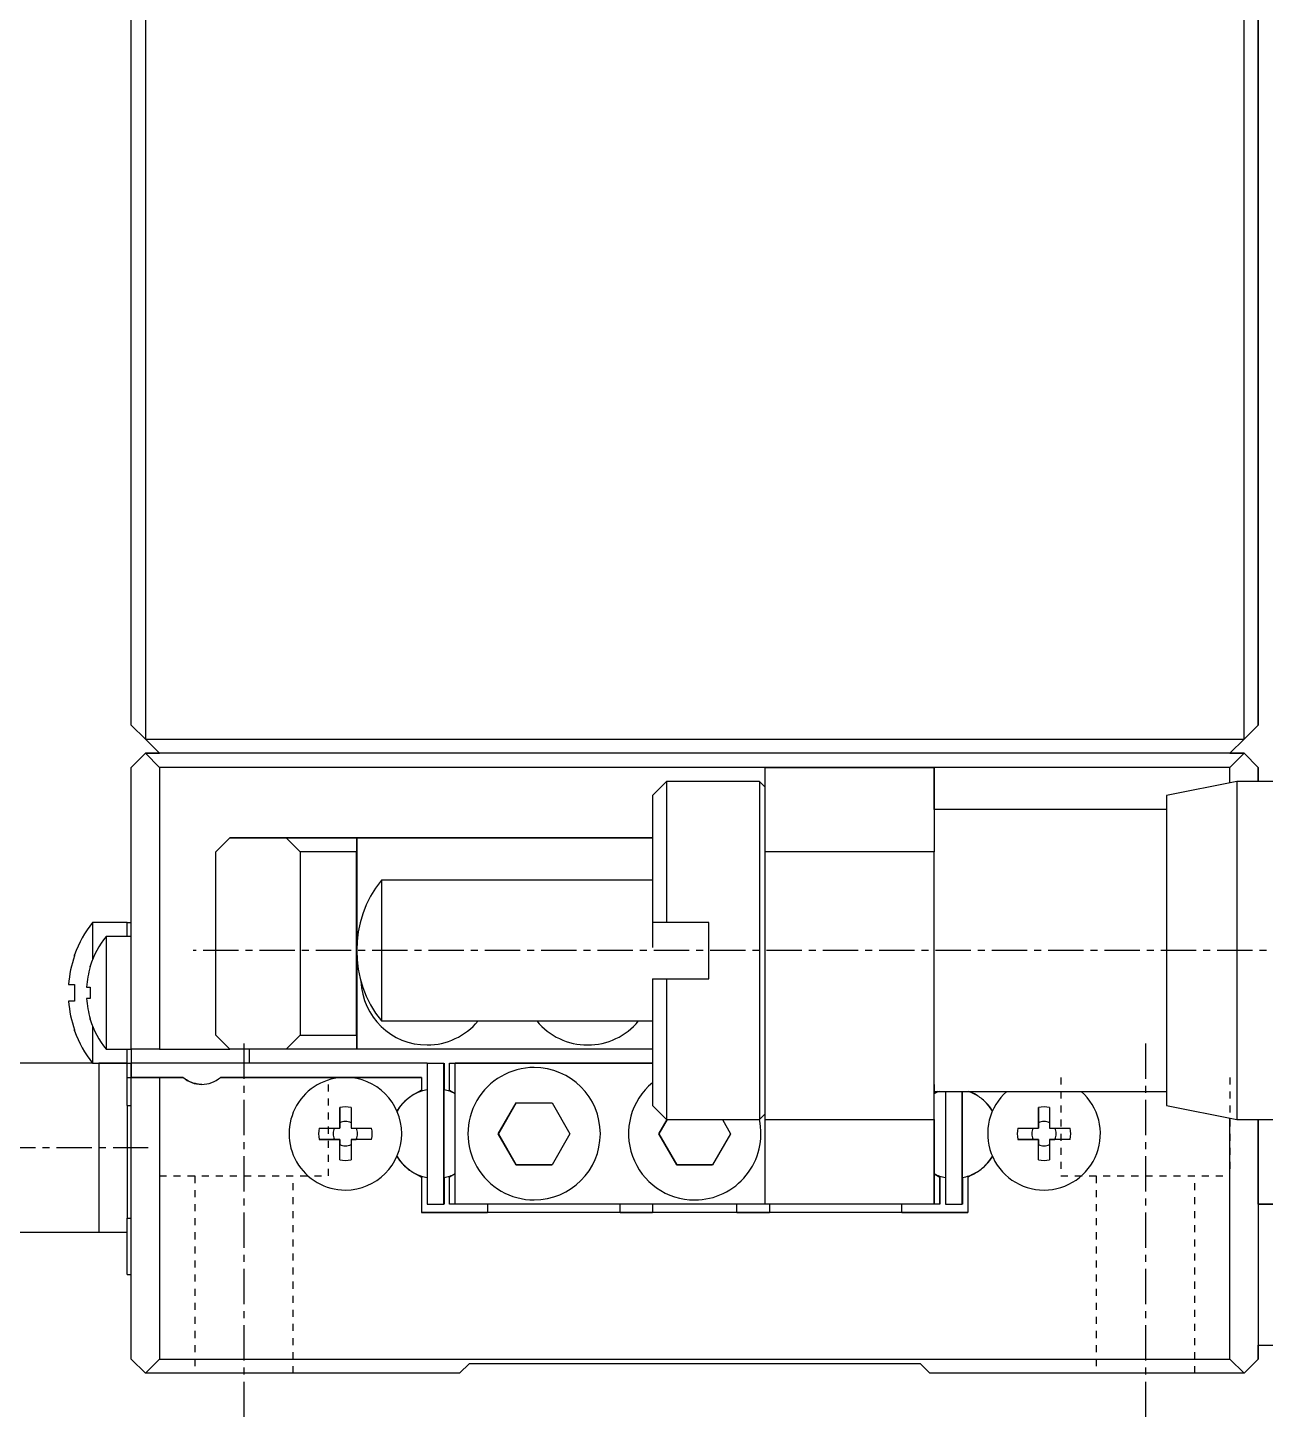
# Model space of a CAD drawing. Extents: x 81 to 317, y 60 to 277.
# Drawn here: x 124.61 to 168.53, y 59.92 to 109.36 of the extents above; entities that cross this region are included whole.
import ezdxf

# ---------------------------------------------------------------- set-up
doc = ezdxf.new("R2010")
doc.units = 0
doc.linetypes.add('CENTER', pattern=[2, 1.25, -0.25, 0.25, -0.25])
doc.linetypes.add('DOT', pattern=[0.5, 0.25, -0.25])
doc.layers.get('0').update_dxf_attribs({"linetype": 'CONTINUOUS'})
doc.layers.add('CENTER', color=1, linetype='CENTER')

msp = doc.modelspace()

# ---------------------------------------------------------------- linework, layer by layer
at = {"color": 7, "linetype": 'CONTINUOUS'}
for p, q in [((168.279, 88.616), (168.279, 119.616)), ((128.279, 84.616), (128.279, 118.616)), ((168.279, 118.616), (168.279, 84.616)), ((128.779, 118.116), (128.779, 84.116)), ((167.779, 84.116), (167.779, 118.116)), ((168.279, 88.616), (168.279, 88.616)), ((168.279, 88.568), (168.279, 88.616)), ((168.279, 88.616), (168.279, 88.616)), ((168.279, 84.616), (168.279, 88.568)), ((128.779, 84.116), (128.279, 84.616)), ((167.779, 84.116), (168.279, 84.616)), ((168.279, 84.616), (167.779, 84.116)), ((168.279, 84.616), (168.279, 84.616)), ((128.779, 84.116), (167.779, 84.116)), ((129.279, 83.616), (128.779, 84.116)), ((167.279, 83.616), (167.779, 84.116)), ((167.779, 84.116), (167.279, 83.616)), ((128.279, 83.116), (128.779, 83.616)), ((128.78, 83.616), (128.779, 83.616)), ((128.779, 83.616), (129.279, 83.616)), ((128.779, 83.616), (129.279, 83.116)), ((129.279, 83.616), (128.78, 83.616)), ((167.279, 83.616), (129.279, 83.616)), ((167.78, 83.616), (167.279, 83.616)), ((167.279, 83.616), (167.779, 83.616)), ((167.279, 83.116), (167.779, 83.616)), ((167.779, 83.616), (167.78, 83.616)), ((167.779, 83.616), (168.279, 83.116)), ((168.28, 83.116), (167.78, 83.616)), ((128.279, 73.116), (128.279, 83.116)), ((150.778, 83.116), (129.279, 83.116)), ((129.279, 83.116), (129.279, 73.116)), ((150.778, 83.116), (156.778, 83.116)), ((150.778, 83.116), (150.779, 83.116)), ((150.778, 80.116), (150.778, 83.116)), ((156.779, 83.116), (150.779, 83.116)), ((156.779, 83.116), (156.778, 83.116)), ((156.778, 83.116), (156.778, 80.116)), ((167.279, 83.116), (156.779, 83.116)), ((156.779, 81.616), (156.779, 83.116)), ((167.279, 82.566), (167.279, 83.116)), ((168.28, 83.116), (168.279, 83.116)), ((168.279, 83.116), (168.279, 82.616)), ((168.28, 82.616), (168.28, 83.116)), ((147.279, 82.616), (146.779, 82.116)), ((150.579, 82.616), (147.279, 82.616)), ((150.778, 82.416), (150.579, 82.616)), ((167.529, 82.616), (165.029, 82.116)), ((177.279, 82.616), (167.529, 82.616)), ((165.028, 81.616), (156.779, 81.616)), ((131.778, 80.616), (131.278, 80.116)), ((131.778, 80.616), (133.778, 80.616)), ((131.779, 80.616), (131.778, 80.616)), ((146.778, 80.616), (131.779, 80.616)), ((133.778, 80.616), (136.278, 80.616)), ((134.278, 80.116), (133.778, 80.616)), ((136.278, 80.616), (136.279, 80.616)), ((136.278, 80.616), (136.278, 80.116)), ((136.279, 80.616), (146.778, 80.616)), ((136.279, 80.616), (136.279, 76.656)), ((131.278, 73.616), (131.278, 80.116)), ((136.278, 80.116), (134.278, 80.116)), ((134.278, 80.116), (134.278, 73.616)), ((136.278, 73.616), (136.278, 80.116)), ((156.778, 80.116), (150.778, 80.116)), ((150.778, 70.616), (150.778, 80.116)), ((156.778, 70.616), (156.778, 80.116)), ((146.778, 79.116), (137.156, 79.116)), ((137.156, 79.116), (137.156, 74.116)), ((128.129, 77.616), (126.907, 77.616)), ((126.907, 77.616), (126.907, 76.301)), ((128.129, 77.616), (128.129, 77.616)), ((128.129, 77.616), (128.279, 77.616)), ((128.129, 77.616), (128.279, 77.616)), ((128.129, 77.116), (128.129, 77.616)), ((128.129, 77.616), (128.129, 77.616)), ((146.778, 77.616), (146.778, 76.721)), ((147.278, 77.616), (146.778, 77.616)), ((148.778, 77.616), (147.278, 77.616)), ((148.778, 75.616), (148.778, 77.616)), ((127.381, 77.116), (127.381, 73.116)), ((128.279, 77.116), (127.381, 77.116)), ((126.264, 76.432), (126.264, 76.466)), ((126.264, 76.466), (126.264, 76.432)), ((136.279, 76.576), (136.279, 73.116)), ((126.823, 76.044), (126.823, 76.066)), ((126.823, 76.066), (126.823, 76.044)), ((126.052, 75.416), (126.264, 75.416)), ((126.264, 75.416), (126.264, 74.816)), ((126.692, 75.316), (126.823, 75.316)), ((126.823, 75.316), (126.823, 74.916)), ((146.778, 75.616), (147.278, 75.616)), ((147.278, 75.616), (148.778, 75.616)), ((126.264, 74.816), (126.052, 74.816)), ((126.823, 74.916), (126.692, 74.916)), ((126.823, 74.187), (126.823, 74.166)), ((126.823, 74.166), (126.823, 74.187)), ((126.264, 73.799), (126.264, 73.766)), ((126.264, 73.766), (126.264, 73.799)), ((126.907, 73.93), (126.907, 72.616)), ((137.156, 74.116), (146.778, 74.116)), ((131.278, 73.616), (131.778, 73.116)), ((133.778, 73.116), (134.278, 73.616)), ((134.278, 73.616), (136.278, 73.616)), ((136.278, 73.616), (136.278, 73.116)), ((127.381, 73.116), (128.279, 73.116)), ((128.129, 72.616), (128.129, 73.116)), ((129.279, 73.116), (128.279, 73.116)), ((128.279, 73.116), (128.279, 72.616)), ((129.279, 73.116), (131.778, 73.116)), ((133.778, 73.116), (131.778, 73.116)), ((132.479, 72.616), (132.479, 73.116)), ((136.278, 73.116), (133.778, 73.116)), ((136.279, 73.116), (136.278, 73.116)), ((146.778, 73.116), (136.279, 73.116)), ((126.907, 72.616), (119.629, 72.616)), ((126.907, 72.616), (128.129, 72.616)), ((127.129, 72.616), (127.129, 66.616)), ((127.129, 72.616), (127.129, 66.616)), ((128.129, 72.616), (127.129, 72.616)), ((128.129, 72.116), (128.129, 72.616)), ((132.479, 72.616), (128.279, 72.616)), ((128.279, 72.116), (128.279, 72.616)), ((128.279, 72.616), (128.279, 72.116)), ((138.779, 72.616), (132.479, 72.616)), ((138.779, 72.616), (139.379, 72.616)), ((138.779, 72.616), (138.779, 67.616)), ((139.379, 67.616), (139.379, 72.616)), ((139.38, 72.616), (139.38, 71.675)), ((139.579, 72.616), (139.779, 72.616)), ((139.579, 71.66), (139.579, 72.616)), ((139.779, 72.616), (146.778, 72.616)), ((146.778, 72.616), (139.779, 72.616)), ((139.779, 67.616), (139.779, 72.616)), ((139.779, 72.616), (139.779, 72.616)), ((128.129, 72.116), (128.279, 72.116)), ((128.129, 72.116), (128.279, 72.116)), ((128.129, 72.116), (128.279, 72.116)), ((128.129, 72.116), (128.279, 72.116)), ((128.129, 71.116), (128.129, 72.116)), ((128.279, 62.116), (128.279, 72.116)), ((128.279, 72.116), (128.28, 72.116)), ((128.279, 72.116), (128.279, 72.116)), ((128.279, 72.116), (128.279, 72.116)), ((128.279, 72.116), (129.279, 72.116)), ((129.28, 72.116), (128.28, 72.116)), ((129.279, 72.116), (129.279, 62.116)), ((130.118, 72.116), (129.279, 72.116)), ((130.117, 72.116), (129.279, 72.116)), ((130.117, 72.116), (129.279, 72.116)), ((130.118, 72.116), (129.28, 72.116)), ((130.118, 72.116), (129.28, 72.116)), ((129.28, 72.116), (130.118, 72.116)), ((130.147, 72.091), (130.117, 72.116)), ((130.177, 72.067), (130.147, 72.091)), ((130.208, 72.045), (130.177, 72.067)), ((130.24, 72.024), (130.208, 72.045)), ((130.276, 72.001), (130.24, 72.024)), ((130.313, 71.981), (130.276, 72.001)), ((130.351, 71.962), (130.313, 71.981)), ((130.39, 71.944), (130.351, 71.962)), ((130.43, 71.929), (130.39, 71.944)), ((130.47, 71.915), (130.43, 71.929)), ((130.511, 71.902), (130.47, 71.915)), ((130.553, 71.892), (130.511, 71.902)), ((130.591, 71.884), (130.553, 71.892)), ((130.629, 71.877), (130.591, 71.884)), ((130.667, 71.872), (130.629, 71.877)), ((130.706, 71.868), (130.667, 71.872)), ((130.744, 71.866), (130.706, 71.868)), ((130.779, 71.866), (130.744, 71.866)), ((135.279, 72.116), (131.44, 72.116)), ((135.279, 72.116), (131.44, 72.116)), ((135.879, 72.116), (131.44, 72.116)), ((131.441, 72.116), (131.44, 72.116)), ((135.28, 72.116), (131.441, 72.116)), ((131.441, 72.116), (135.879, 72.116)), ((135.28, 72.116), (131.441, 72.116)), ((138.579, 72.116), (135.879, 72.116)), ((135.88, 72.116), (138.58, 72.116)), ((138.58, 72.116), (138.579, 72.116)), ((138.579, 72.116), (138.579, 71.66)), ((138.58, 72.116), (138.58, 71.66)), ((139.379, 71.766), (139.379, 68.466)), ((139.379, 71.766), (139.379, 71.675)), ((139.379, 71.766), (139.379, 71.675)), ((139.379, 71.766), (139.379, 71.675)), ((139.379, 71.766), (139.379, 71.675)), ((139.379, 71.766), (139.379, 71.675)), ((139.379, 71.766), (139.379, 71.675)), ((139.379, 71.766), (139.379, 71.675)), ((139.379, 71.675), (139.379, 71.766)), ((139.379, 71.675), (139.379, 71.766)), ((139.379, 71.675), (139.379, 71.766)), ((139.379, 71.675), (139.379, 71.766)), ((139.379, 71.675), (139.379, 71.766)), ((139.379, 71.675), (139.379, 71.766)), ((139.379, 71.675), (139.379, 71.766)), ((139.379, 71.675), (139.379, 71.766)), ((156.779, 71.868), (156.779, 71.616)), ((138.579, 71.66), (138.285, 71.491)), ((138.58, 71.66), (138.313, 71.506)), ((138.58, 71.66), (138.579, 71.66)), ((139.579, 71.66), (139.779, 71.545)), ((141.308, 70.116), (141.944, 71.216)), ((141.944, 71.216), (141.309, 70.116)), ((141.944, 71.216), (143.214, 71.216)), ((143.214, 71.216), (143.849, 70.116)), ((156.779, 71.616), (165.028, 71.616)), ((156.779, 67.616), (156.779, 71.616)), ((156.903, 71.616), (156.779, 71.544)), ((156.779, 71.545), (156.902, 71.616)), ((156.78, 71.545), (156.78, 71.541)), ((156.78, 71.541), (156.78, 71.545)), ((157.179, 71.616), (157.179, 67.616)), ((157.779, 71.616), (157.779, 68.466)), ((157.779, 67.616), (157.779, 71.616)), ((158.056, 71.616), (158.273, 71.491)), ((128.129, 71.116), (128.129, 67.116)), ((135.679, 71.044), (135.679, 70.502)), ((135.679, 70.316), (135.679, 71.044)), ((136.079, 71.044), (136.079, 70.316)), ((146.779, 71.116), (147.279, 70.616)), ((150.579, 70.616), (150.778, 70.816)), ((160.479, 71.044), (160.479, 70.502)), ((160.479, 70.316), (160.479, 71.044)), ((160.879, 71.044), (160.879, 70.316)), ((165.029, 71.116), (167.529, 70.616)), ((134.95, 70.316), (135.679, 70.316)), ((135.679, 70.502), (135.679, 70.316)), ((136.079, 70.316), (136.808, 70.316)), ((147.008, 70.116), (147.297, 70.616)), ((147.297, 70.616), (147.009, 70.116)), ((147.279, 70.616), (150.579, 70.616)), ((149.26, 70.616), (149.549, 70.116)), ((150.778, 70.616), (156.778, 70.616)), ((150.778, 67.616), (150.778, 70.616)), ((156.778, 70.616), (156.778, 67.616)), ((159.75, 70.316), (160.479, 70.316)), ((160.479, 70.502), (160.479, 70.316)), ((160.879, 70.316), (161.608, 70.316)), ((167.279, 62.116), (167.279, 70.666)), ((167.529, 70.616), (177.279, 70.616)), ((168.279, 70.616), (168.279, 62.116)), ((168.279, 68.366), (168.279, 70.616)), ((168.279, 70.616), (168.279, 69.616)), ((168.28, 67.616), (168.28, 70.616)), ((134.95, 69.916), (135.492, 69.916)), ((135.679, 69.916), (134.95, 69.916)), ((135.492, 69.916), (135.679, 69.916)), ((135.679, 69.916), (135.679, 69.729)), ((135.679, 69.187), (135.679, 69.916)), ((135.679, 69.187), (135.679, 69.729)), ((136.808, 69.916), (136.079, 69.916)), ((136.079, 69.916), (136.265, 69.916)), ((136.079, 69.916), (136.079, 69.187)), ((136.808, 69.916), (136.265, 69.916)), ((141.944, 69.016), (141.308, 70.116)), ((141.309, 70.116), (141.944, 69.016)), ((143.849, 70.116), (143.214, 69.016)), ((147.644, 69.016), (147.008, 70.116)), ((147.009, 70.116), (147.644, 69.016)), ((149.549, 70.116), (148.914, 69.016)), ((159.75, 69.916), (160.292, 69.916)), ((160.479, 69.916), (159.75, 69.916)), ((160.292, 69.916), (160.479, 69.916)), ((160.479, 69.916), (160.479, 69.729)), ((160.479, 69.187), (160.479, 69.916)), ((160.479, 69.187), (160.479, 69.729)), ((160.879, 69.916), (161.065, 69.916)), ((161.608, 69.916), (160.879, 69.916)), ((160.879, 69.916), (160.879, 69.187)), ((161.608, 69.916), (161.065, 69.916)), ((168.279, 69.616), (168.279, 68.366)), ((138.285, 68.741), (138.579, 68.571)), ((141.944, 69.016), (143.214, 69.016)), ((143.214, 69.016), (141.944, 69.016)), ((147.644, 69.016), (148.914, 69.016)), ((148.914, 69.016), (147.644, 69.016)), ((158.273, 68.741), (157.979, 68.571)), ((138.313, 68.725), (138.58, 68.571)), ((138.579, 68.571), (138.58, 68.571)), ((138.579, 68.571), (138.579, 67.316)), ((138.58, 68.571), (138.58, 67.316)), ((139.379, 68.557), (139.379, 68.466)), ((139.379, 68.466), (139.379, 68.557)), ((139.379, 68.557), (139.379, 68.466)), ((139.379, 68.466), (139.379, 68.557)), ((139.379, 68.557), (139.379, 68.466)), ((139.379, 68.466), (139.379, 68.557)), ((139.379, 68.557), (139.379, 68.466)), ((139.379, 68.466), (139.379, 68.557)), ((139.379, 68.557), (139.379, 68.466)), ((139.379, 68.466), (139.379, 68.557)), ((139.379, 68.557), (139.379, 68.466)), ((139.379, 68.466), (139.379, 68.557)), ((139.379, 68.557), (139.379, 68.466)), ((139.379, 68.466), (139.379, 68.557)), ((139.379, 68.466), (139.379, 68.557)), ((139.38, 68.557), (139.38, 67.616)), ((139.779, 68.687), (139.579, 68.571)), ((139.579, 67.616), (139.579, 68.571)), ((156.779, 68.687), (156.98, 68.571)), ((156.979, 68.571), (156.779, 68.687)), ((156.98, 68.571), (156.979, 68.571)), ((156.979, 68.571), (156.979, 67.616)), ((156.98, 67.616), (156.98, 68.571)), ((157.779, 68.557), (157.779, 68.466)), ((157.779, 68.466), (157.779, 68.557)), ((157.779, 68.557), (157.779, 68.466)), ((157.779, 68.466), (157.779, 68.557)), ((157.779, 68.557), (157.779, 68.466)), ((157.779, 68.466), (157.779, 68.557)), ((157.779, 68.557), (157.779, 68.466)), ((157.779, 68.466), (157.779, 68.557)), ((157.779, 68.557), (157.779, 68.466)), ((157.779, 68.466), (157.779, 68.557)), ((157.779, 68.557), (157.779, 68.466)), ((157.779, 68.466), (157.779, 68.557)), ((157.779, 68.557), (157.779, 68.466)), ((157.779, 68.466), (157.779, 68.557)), ((157.779, 68.466), (157.779, 68.557)), ((157.78, 68.557), (157.78, 67.616)), ((157.979, 68.571), (157.979, 67.316)), ((157.979, 67.316), (138.579, 67.316)), ((138.579, 67.316), (138.58, 67.316)), ((138.58, 67.316), (140.779, 67.316)), ((138.779, 67.616), (139.379, 67.616)), ((139.38, 67.616), (139.379, 67.616)), ((139.779, 67.616), (139.579, 67.616)), ((150.778, 67.616), (139.779, 67.616)), ((145.779, 67.316), (140.779, 67.316)), ((140.779, 67.316), (140.779, 67.316)), ((140.929, 67.316), (140.779, 67.316)), ((140.779, 67.316), (140.929, 67.316)), ((140.929, 67.616), (140.929, 67.316)), ((145.629, 67.316), (145.629, 67.616)), ((145.779, 67.316), (145.629, 67.316)), ((145.629, 67.316), (145.779, 67.316)), ((145.779, 67.316), (146.779, 67.316)), ((145.779, 67.316), (145.779, 67.316)), ((150.029, 67.316), (146.529, 67.316)), ((150.029, 67.316), (146.529, 67.316)), ((146.779, 67.616), (146.779, 67.316)), ((149.779, 67.316), (149.779, 67.616)), ((149.779, 67.316), (150.779, 67.316)), ((156.778, 67.616), (150.778, 67.616)), ((155.779, 67.316), (150.779, 67.316)), ((150.779, 67.316), (150.929, 67.316)), ((150.779, 67.316), (150.779, 67.316)), ((150.929, 67.316), (150.779, 67.316)), ((150.929, 67.616), (150.929, 67.316)), ((155.629, 67.316), (155.629, 67.616)), ((155.629, 67.316), (155.779, 67.316)), ((155.779, 67.316), (155.629, 67.316)), ((155.779, 67.316), (157.979, 67.316)), ((155.779, 67.316), (155.779, 67.316)), ((156.778, 67.616), (156.779, 67.616)), ((156.979, 67.616), (156.779, 67.616)), ((156.979, 67.616), (156.98, 67.616)), ((157.179, 67.616), (157.779, 67.616)), ((157.78, 67.616), (157.779, 67.616)), ((168.279, 67.616), (168.279, 62.616)), ((175.279, 67.616), (168.279, 67.616)), ((168.279, 67.616), (168.28, 67.616)), ((168.28, 67.616), (176.779, 67.616)), ((128.129, 65.116), (128.129, 67.116)), ((119.629, 66.616), (127.129, 66.616)), ((127.129, 66.616), (128.129, 66.616)), ((128.129, 65.116), (128.279, 65.116)), ((168.279, 62.616), (175.279, 62.616)), ((168.28, 62.116), (168.28, 62.616)), ((128.779, 61.616), (128.279, 62.116)), ((129.279, 62.116), (128.779, 61.616)), ((129.279, 62.116), (167.279, 62.116)), ((139.929, 61.616), (140.279, 61.966)), ((140.28, 61.966), (139.93, 61.616)), ((140.279, 61.966), (156.279, 61.966)), ((156.279, 61.966), (156.629, 61.616)), ((167.779, 61.616), (167.279, 62.116)), ((168.279, 62.116), (167.779, 61.616)), ((167.78, 61.616), (168.28, 62.116)), ((168.279, 62.116), (168.28, 62.116)), ((139.929, 61.616), (128.779, 61.616)), ((139.93, 61.616), (139.929, 61.616)), ((167.779, 61.616), (156.629, 61.616)), ((167.78, 61.616), (167.779, 61.616))]:
    msp.add_line(p, q, dxfattribs=at)
at = {"color": 9, "linetype": 'CONTINUOUS'}
for p, q in [((128.129, 72.616), (128.279, 72.616)), ((137.956, 71.238), (137.956, 71.238)), ((138.285, 71.491), (138.285, 71.491)), ((128.129, 71.116), (128.279, 71.116)), ((137.956, 68.993), (137.956, 68.993)), ((138.285, 68.741), (138.285, 68.741)), ((128.129, 67.116), (128.279, 67.116))]:
    msp.add_line(p, q, dxfattribs=at)
at = {"color": 3, "linetype": 'DOT'}
for p, q in [((135.279, 68.616), (135.279, 72.116)), ((161.279, 72.116), (161.279, 68.616)), ((167.279, 72.116), (167.279, 68.616)), ((129.279, 68.616), (135.279, 68.616)), ((130.529, 68.616), (130.529, 61.616)), ((130.529, 68.616), (130.529, 61.616)), ((134.029, 61.616), (134.029, 68.616)), ((134.029, 61.616), (134.029, 68.616)), ((161.279, 68.616), (167.279, 68.616)), ((162.529, 68.616), (162.529, 61.616)), ((162.529, 68.616), (162.529, 61.616)), ((166.029, 61.616), (166.029, 68.616)), ((166.029, 61.616), (166.029, 68.616))]:
    msp.add_line(p, q, dxfattribs=at)
at = {"color": 7, "linetype": 'CONTINUOUS'}
for points in [[(147.279, 82.616, 0), (147.279, 82.615, 0), (147.279, 82.614, 0), (147.279, 82.612, 0), (147.279, 82.61, 0), (147.279, 82.607, 0), (147.279, 82.603, 0), (147.279, 82.598, 0), (147.279, 82.593, 0), (147.279, 82.587, 0), (147.279, 82.58, 0), (147.279, 82.572, 0), (147.279, 82.564, 0), (147.279, 82.555, 0), (147.279, 82.545, 0), (147.279, 82.535, 0), (147.279, 82.524, 0), (147.279, 82.512, 0), (147.279, 82.499, 0), (147.279, 82.486, 0), (147.279, 82.472, 0), (147.279, 82.457, 0), (147.279, 82.442, 0), (147.279, 82.426, 0), (147.279, 82.409, 0), (147.279, 82.392, 0), (147.279, 82.374, 0), (147.279, 82.355, 0), (147.279, 82.335, 0), (147.278, 82.315, 0), (147.278, 82.294, 0), (147.278, 82.272, 0), (147.278, 82.25, 0), (147.278, 82.227, 0), (147.278, 82.204, 0), (147.278, 82.179, 0), (147.278, 82.154, 0), (147.278, 82.129, 0), (147.278, 82.103, 0), (147.278, 82.076, 0), (147.278, 82.048, 0), (147.278, 82.02, 0), (147.278, 81.991, 0), (147.278, 81.961, 0), (147.278, 81.931, 0), (147.278, 81.9, 0), (147.278, 81.869, 0), (147.278, 81.837, 0), (147.278, 81.804, 0), (147.278, 81.77, 0), (147.278, 81.737, 0), (147.278, 81.702, 0), (147.278, 81.667, 0), (147.278, 81.631, 0), (147.278, 81.594, 0), (147.278, 81.558, 0), (147.278, 81.52, 0), (147.278, 81.482, 0), (147.278, 81.443, 0), (147.278, 81.404, 0), (147.278, 81.364, 0), (147.278, 81.323, 0), (147.278, 81.282, 0), (147.278, 81.24, 0), (147.278, 81.198, 0), (147.278, 81.156, 0), (147.278, 81.112, 0), (147.278, 81.068, 0), (147.278, 81.024, 0), (147.278, 80.979, 0), (147.278, 80.934, 0), (147.278, 80.888, 0), (147.278, 80.841, 0), (147.278, 80.794, 0), (147.278, 80.747, 0), (147.278, 80.699, 0), (147.278, 80.651, 0), (147.278, 80.602, 0), (147.278, 80.552, 0), (147.278, 80.502, 0), (147.278, 80.452, 0), (147.278, 80.401, 0), (147.278, 80.35, 0), (147.278, 80.298, 0), (147.278, 80.246, 0), (147.278, 80.194, 0), (147.278, 80.141, 0), (147.278, 80.087, 0), (147.278, 80.033, 0), (147.278, 79.979, 0), (147.278, 79.924, 0), (147.278, 79.869, 0), (147.278, 79.814, 0), (147.278, 79.758, 0), (147.278, 79.702, 0), (147.278, 79.645, 0), (147.278, 79.588, 0), (147.278, 79.531, 0), (147.278, 79.473, 0), (147.278, 79.415, 0), (147.278, 79.357, 0), (147.278, 79.298, 0), (147.278, 79.239, 0), (147.278, 79.18, 0), (147.278, 79.12, 0), (147.278, 79.06, 0), (147.278, 79, 0), (147.278, 78.939, 0), (147.278, 78.879, 0), (147.278, 78.818, 0), (147.278, 78.756, 0), (147.278, 78.695, 0), (147.278, 78.633, 0), (147.278, 78.571, 0), (147.278, 78.508, 0), (147.278, 78.446, 0), (147.278, 78.383, 0), (147.278, 78.32, 0), (147.278, 78.257, 0), (147.278, 78.194, 0), (147.278, 78.13, 0), (147.278, 78.066, 0), (147.278, 78.002, 0), (147.278, 77.938, 0), (147.278, 77.874, 0), (147.278, 77.81, 0), (147.278, 77.745, 0), (147.278, 77.68, 0), (147.278, 77.616, 0)], [(150.579, 82.616, 0), (150.579, 82.614, 0), (150.579, 82.609, 0), (150.579, 82.6, 0), (150.579, 82.587, 0), (150.579, 82.571, 0), (150.579, 82.551, 0), (150.579, 82.527, 0), (150.579, 82.5, 0), (150.579, 82.47, 0), (150.579, 82.436, 0), (150.579, 82.398, 0), (150.579, 82.357, 0), (150.578, 82.313, 0), (150.578, 82.265, 0), (150.578, 82.214, 0), (150.578, 82.159, 0), (150.578, 82.101, 0), (150.578, 82.04, 0), (150.578, 81.975, 0), (150.578, 81.907, 0), (150.578, 81.836, 0), (150.578, 81.762, 0), (150.578, 81.685, 0), (150.578, 81.605, 0), (150.578, 81.521, 0), (150.578, 81.435, 0), (150.578, 81.346, 0), (150.578, 81.254, 0), (150.578, 81.159, 0), (150.578, 81.061, 0), (150.578, 80.961, 0), (150.578, 80.858, 0), (150.578, 80.753, 0), (150.578, 80.645, 0), (150.578, 80.535, 0), (150.578, 80.422, 0), (150.578, 80.307, 0), (150.578, 80.19, 0), (150.578, 80.071, 0), (150.578, 79.949, 0), (150.578, 79.826, 0), (150.578, 79.7, 0), (150.578, 79.573, 0), (150.578, 79.444, 0), (150.578, 79.313, 0), (150.578, 79.181, 0), (150.578, 79.047, 0), (150.578, 78.912, 0), (150.578, 78.775, 0), (150.578, 78.637, 0), (150.578, 78.498, 0), (150.578, 78.357, 0), (150.578, 78.216, 0), (150.578, 78.074, 0), (150.578, 77.93, 0), (150.578, 77.786, 0), (150.578, 77.641, 0), (150.578, 77.496, 0), (150.578, 77.35, 0), (150.578, 77.204, 0), (150.578, 77.057, 0), (150.578, 76.91, 0), (150.578, 76.763, 0), (150.578, 76.616, 0), (150.578, 76.469, 0), (150.578, 76.321, 0), (150.578, 76.174, 0), (150.578, 76.028, 0), (150.578, 75.881, 0), (150.578, 75.735, 0), (150.578, 75.59, 0), (150.578, 75.445, 0), (150.578, 75.301, 0), (150.578, 75.158, 0), (150.578, 75.015, 0), (150.578, 74.874, 0), (150.578, 74.734, 0), (150.578, 74.594, 0), (150.578, 74.456, 0), (150.578, 74.32, 0), (150.578, 74.184, 0), (150.578, 74.05, 0), (150.578, 73.918, 0), (150.578, 73.787, 0), (150.578, 73.658, 0), (150.578, 73.531, 0), (150.578, 73.406, 0), (150.578, 73.282, 0), (150.578, 73.161, 0), (150.578, 73.041, 0), (150.578, 72.924, 0), (150.578, 72.809, 0), (150.578, 72.697, 0), (150.578, 72.586, 0), (150.578, 72.478, 0), (150.578, 72.373, 0), (150.578, 72.27, 0), (150.578, 72.17, 0), (150.578, 72.072, 0), (150.578, 71.978, 0), (150.578, 71.886, 0), (150.578, 71.796, 0), (150.578, 71.71, 0), (150.578, 71.627, 0), (150.578, 71.547, 0), (150.578, 71.469, 0), (150.578, 71.395, 0), (150.578, 71.324, 0), (150.578, 71.256, 0), (150.578, 71.192, 0), (150.578, 71.13, 0), (150.578, 71.072, 0), (150.578, 71.018, 0), (150.578, 70.966, 0), (150.578, 70.918, 0), (150.579, 70.874, 0), (150.579, 70.833, 0), (150.579, 70.796, 0), (150.579, 70.761, 0), (150.579, 70.731, 0), (150.579, 70.704, 0), (150.579, 70.681, 0), (150.579, 70.661, 0), (150.579, 70.645, 0), (150.579, 70.632, 0), (150.579, 70.623, 0), (150.579, 70.618, 0), (150.579, 70.616, 0)], [(167.529, 82.616, 0), (167.529, 82.614, 0), (167.529, 82.609, 0), (167.529, 82.6, 0), (167.529, 82.587, 0), (167.529, 82.571, 0), (167.529, 82.551, 0), (167.529, 82.527, 0), (167.529, 82.5, 0), (167.529, 82.47, 0), (167.529, 82.436, 0), (167.529, 82.398, 0), (167.529, 82.357, 0), (167.528, 82.313, 0), (167.528, 82.265, 0), (167.528, 82.214, 0), (167.528, 82.159, 0), (167.528, 82.101, 0), (167.528, 82.04, 0), (167.528, 81.975, 0), (167.528, 81.907, 0), (167.528, 81.836, 0), (167.528, 81.762, 0), (167.528, 81.685, 0), (167.528, 81.605, 0), (167.528, 81.521, 0), (167.528, 81.435, 0), (167.528, 81.346, 0), (167.528, 81.254, 0), (167.528, 81.159, 0), (167.528, 81.061, 0), (167.528, 80.961, 0), (167.528, 80.858, 0), (167.528, 80.753, 0), (167.528, 80.645, 0), (167.528, 80.535, 0), (167.528, 80.422, 0), (167.528, 80.307, 0), (167.528, 80.19, 0), (167.528, 80.071, 0), (167.528, 79.949, 0), (167.528, 79.826, 0), (167.528, 79.7, 0), (167.528, 79.573, 0), (167.528, 79.444, 0), (167.528, 79.313, 0), (167.528, 79.181, 0), (167.528, 79.047, 0), (167.528, 78.912, 0), (167.528, 78.775, 0), (167.528, 78.637, 0), (167.528, 78.498, 0), (167.528, 78.357, 0), (167.528, 78.216, 0), (167.528, 78.074, 0), (167.528, 77.93, 0), (167.528, 77.786, 0), (167.528, 77.641, 0), (167.528, 77.496, 0), (167.528, 77.35, 0), (167.528, 77.204, 0), (167.528, 77.057, 0), (167.528, 76.91, 0), (167.528, 76.763, 0), (167.528, 76.616, 0), (167.528, 76.469, 0), (167.528, 76.321, 0), (167.528, 76.174, 0), (167.528, 76.028, 0), (167.528, 75.881, 0), (167.528, 75.735, 0), (167.528, 75.59, 0), (167.528, 75.445, 0), (167.528, 75.301, 0), (167.528, 75.158, 0), (167.528, 75.015, 0), (167.528, 74.874, 0), (167.528, 74.734, 0), (167.528, 74.594, 0), (167.528, 74.456, 0), (167.528, 74.32, 0), (167.528, 74.184, 0), (167.528, 74.05, 0), (167.528, 73.918, 0), (167.528, 73.787, 0), (167.528, 73.658, 0), (167.528, 73.531, 0), (167.528, 73.406, 0), (167.528, 73.282, 0), (167.528, 73.161, 0), (167.528, 73.041, 0), (167.528, 72.924, 0), (167.528, 72.809, 0), (167.528, 72.697, 0), (167.528, 72.586, 0), (167.528, 72.478, 0), (167.528, 72.373, 0), (167.528, 72.27, 0), (167.528, 72.17, 0), (167.528, 72.073, 0), (167.528, 71.978, 0), (167.528, 71.886, 0), (167.528, 71.796, 0), (167.528, 71.71, 0), (167.528, 71.627, 0), (167.528, 71.547, 0), (167.528, 71.469, 0), (167.528, 71.395, 0), (167.528, 71.324, 0), (167.528, 71.256, 0), (167.528, 71.192, 0), (167.528, 71.13, 0), (167.528, 71.072, 0), (167.528, 71.018, 0), (167.528, 70.966, 0), (167.528, 70.918, 0), (167.529, 70.874, 0), (167.529, 70.833, 0), (167.529, 70.796, 0), (167.529, 70.761, 0), (167.529, 70.731, 0), (167.529, 70.704, 0), (167.529, 70.681, 0), (167.529, 70.661, 0), (167.529, 70.645, 0), (167.529, 70.632, 0), (167.529, 70.623, 0), (167.529, 70.618, 0), (167.529, 70.616, 0)], [(146.779, 82.116, 0), (146.779, 82.115, 0), (146.779, 82.114, 0), (146.779, 82.113, 0), (146.779, 82.111, 0), (146.779, 82.108, 0), (146.779, 82.104, 0), (146.779, 82.1, 0), (146.779, 82.095, 0), (146.779, 82.09, 0), (146.779, 82.083, 0), (146.779, 82.077, 0), (146.779, 82.069, 0), (146.779, 82.061, 0), (146.779, 82.052, 0), (146.779, 82.043, 0), (146.779, 82.033, 0), (146.779, 82.022, 0), (146.779, 82.011, 0), (146.779, 81.999, 0), (146.779, 81.987, 0), (146.779, 81.974, 0), (146.779, 81.96, 0), (146.779, 81.945, 0), (146.779, 81.93, 0), (146.779, 81.915, 0), (146.779, 81.899, 0), (146.779, 81.882, 0), (146.779, 81.864, 0), (146.779, 81.846, 0), (146.779, 81.827, 0), (146.779, 81.808, 0), (146.778, 81.788, 0), (146.778, 81.767, 0), (146.778, 81.746, 0), (146.778, 81.724, 0), (146.778, 81.702, 0), (146.778, 81.679, 0), (146.778, 81.655, 0), (146.778, 81.631, 0), (146.778, 81.606, 0), (146.778, 81.581, 0), (146.778, 81.555, 0), (146.778, 81.529, 0), (146.778, 81.501, 0), (146.778, 81.474, 0), (146.778, 81.445, 0), (146.778, 81.417, 0), (146.778, 81.387, 0), (146.778, 81.357, 0), (146.778, 81.327, 0), (146.778, 81.296, 0), (146.778, 81.264, 0), (146.778, 81.232, 0), (146.778, 81.199, 0), (146.778, 81.166, 0), (146.778, 81.132, 0), (146.778, 81.098, 0), (146.778, 81.063, 0), (146.778, 81.028, 0), (146.778, 80.992, 0), (146.778, 80.956, 0), (146.778, 80.919, 0), (146.778, 80.882, 0), (146.778, 80.844, 0), (146.778, 80.805, 0), (146.778, 80.766, 0), (146.778, 80.727, 0), (146.778, 80.687, 0), (146.778, 80.647, 0), (146.778, 80.606, 0), (146.778, 80.565, 0), (146.778, 80.523, 0), (146.778, 80.481, 0), (146.778, 80.438, 0), (146.778, 80.395, 0), (146.778, 80.351, 0), (146.778, 80.307, 0), (146.778, 80.263, 0), (146.778, 80.218, 0), (146.778, 80.173, 0), (146.778, 80.127, 0), (146.778, 80.081, 0), (146.778, 80.034, 0), (146.778, 79.988, 0), (146.778, 79.94, 0), (146.778, 79.893, 0), (146.778, 79.844, 0), (146.778, 79.796, 0), (146.778, 79.747, 0), (146.778, 79.698, 0), (146.778, 79.648, 0), (146.778, 79.599, 0), (146.778, 79.548, 0), (146.778, 79.498, 0), (146.778, 79.447, 0), (146.778, 79.395, 0), (146.778, 79.344, 0), (146.778, 79.292, 0), (146.778, 79.24, 0), (146.778, 79.187, 0), (146.778, 79.134, 0), (146.778, 79.081, 0), (146.778, 79.027, 0), (146.778, 78.974, 0), (146.778, 78.92, 0), (146.778, 78.865, 0), (146.778, 78.811, 0), (146.778, 78.756, 0), (146.778, 78.701, 0), (146.778, 78.646, 0), (146.778, 78.59, 0), (146.778, 78.534, 0), (146.778, 78.478, 0), (146.778, 78.422, 0), (146.778, 78.366, 0), (146.778, 78.309, 0), (146.778, 78.252, 0), (146.778, 78.195, 0), (146.778, 78.138, 0), (146.778, 78.081, 0), (146.778, 78.023, 0), (146.778, 77.965, 0), (146.778, 77.907, 0), (146.778, 77.849, 0), (146.778, 77.791, 0), (146.778, 77.733, 0), (146.778, 77.674, 0), (146.778, 77.616, 0)], [(165.029, 82.116, 0), (165.029, 82.114, 0), (165.029, 82.109, 0), (165.029, 82.101, 0), (165.029, 82.089, 0), (165.029, 82.074, 0), (165.029, 82.056, 0), (165.029, 82.035, 0), (165.029, 82.01, 0), (165.029, 81.982, 0), (165.029, 81.951, 0), (165.029, 81.916, 0), (165.029, 81.879, 0), (165.029, 81.838, 0), (165.028, 81.794, 0), (165.028, 81.747, 0), (165.028, 81.697, 0), (165.028, 81.644, 0), (165.028, 81.588, 0), (165.028, 81.528, 0), (165.028, 81.466, 0), (165.028, 81.401, 0), (165.028, 81.333, 0), (165.028, 81.262, 0), (165.028, 81.189, 0), (165.028, 81.112, 0), (165.028, 81.033, 0), (165.028, 80.952, 0), (165.028, 80.867, 0), (165.028, 80.78, 0), (165.028, 80.691, 0), (165.028, 80.599, 0), (165.028, 80.505, 0), (165.028, 80.408, 0), (165.028, 80.309, 0), (165.028, 80.208, 0), (165.028, 80.105, 0), (165.028, 79.999, 0), (165.028, 79.892, 0), (165.028, 79.783, 0), (165.028, 79.671, 0), (165.028, 79.558, 0), (165.028, 79.443, 0), (165.028, 79.327, 0), (165.028, 79.208, 0), (165.028, 79.089, 0), (165.028, 78.967, 0), (165.028, 78.844, 0), (165.028, 78.721, 0), (165.028, 78.595, 0), (165.028, 78.469, 0), (165.028, 78.341, 0), (165.028, 78.212, 0), (165.028, 78.083, 0), (165.028, 77.952, 0), (165.028, 77.821, 0), (165.028, 77.689, 0), (165.028, 77.556, 0), (165.028, 77.423, 0), (165.028, 77.289, 0), (165.028, 77.155, 0), (165.028, 77.02, 0), (165.028, 76.886, 0), (165.028, 76.751, 0), (165.028, 76.616, 0), (165.028, 76.481, 0), (165.028, 76.346, 0), (165.028, 76.211, 0), (165.028, 76.077, 0), (165.028, 75.942, 0), (165.028, 75.809, 0), (165.028, 75.675, 0), (165.028, 75.543, 0), (165.028, 75.411, 0), (165.028, 75.279, 0), (165.028, 75.149, 0), (165.028, 75.019, 0), (165.028, 74.891, 0), (165.028, 74.763, 0), (165.028, 74.636, 0), (165.028, 74.511, 0), (165.028, 74.387, 0), (165.028, 74.264, 0), (165.028, 74.143, 0), (165.028, 74.023, 0), (165.028, 73.905, 0), (165.028, 73.788, 0), (165.028, 73.673, 0), (165.028, 73.56, 0), (165.028, 73.449, 0), (165.028, 73.339, 0), (165.028, 73.232, 0), (165.028, 73.127, 0), (165.028, 73.023, 0), (165.028, 72.922, 0), (165.028, 72.823, 0), (165.028, 72.727, 0), (165.028, 72.632, 0), (165.028, 72.54, 0), (165.028, 72.451, 0), (165.028, 72.364, 0), (165.028, 72.28, 0), (165.028, 72.198, 0), (165.028, 72.119, 0), (165.028, 72.043, 0), (165.028, 71.969, 0), (165.028, 71.898, 0), (165.028, 71.83, 0), (165.028, 71.765, 0), (165.028, 71.703, 0), (165.028, 71.644, 0), (165.028, 71.588, 0), (165.028, 71.534, 0), (165.028, 71.484, 0), (165.028, 71.437, 0), (165.029, 71.393, 0), (165.029, 71.353, 0), (165.029, 71.315, 0), (165.029, 71.281, 0), (165.029, 71.249, 0), (165.029, 71.221, 0), (165.029, 71.197, 0), (165.029, 71.175, 0), (165.029, 71.157, 0), (165.029, 71.142, 0), (165.029, 71.131, 0), (165.029, 71.122, 0), (165.029, 71.117, 0), (165.029, 71.116, 0)], [(146.778, 75.616, 0), (146.778, 75.557, 0), (146.778, 75.499, 0), (146.778, 75.44, 0), (146.778, 75.382, 0), (146.778, 75.324, 0), (146.778, 75.266, 0), (146.778, 75.209, 0), (146.778, 75.151, 0), (146.778, 75.094, 0), (146.778, 75.036, 0), (146.778, 74.979, 0), (146.778, 74.922, 0), (146.778, 74.866, 0), (146.778, 74.809, 0), (146.778, 74.753, 0), (146.778, 74.697, 0), (146.778, 74.641, 0), (146.778, 74.586, 0), (146.778, 74.531, 0), (146.778, 74.475, 0), (146.778, 74.421, 0), (146.778, 74.366, 0), (146.778, 74.312, 0), (146.778, 74.258, 0), (146.778, 74.204, 0), (146.778, 74.151, 0), (146.778, 74.097, 0), (146.778, 74.044, 0), (146.778, 73.992, 0), (146.778, 73.94, 0), (146.778, 73.888, 0), (146.778, 73.836, 0), (146.778, 73.785, 0), (146.778, 73.734, 0), (146.778, 73.683, 0), (146.778, 73.633, 0), (146.778, 73.583, 0), (146.778, 73.534, 0), (146.778, 73.484, 0), (146.778, 73.435, 0), (146.778, 73.387, 0), (146.778, 73.339, 0), (146.778, 73.291, 0), (146.778, 73.244, 0), (146.778, 73.197, 0), (146.778, 73.15, 0), (146.778, 73.104, 0), (146.778, 73.059, 0), (146.778, 73.013, 0), (146.778, 72.969, 0), (146.778, 72.924, 0), (146.778, 72.88, 0), (146.778, 72.837, 0), (146.778, 72.793, 0), (146.778, 72.751, 0), (146.778, 72.709, 0), (146.778, 72.667, 0), (146.778, 72.626, 0), (146.778, 72.585, 0), (146.778, 72.544, 0), (146.778, 72.504, 0), (146.778, 72.465, 0), (146.778, 72.426, 0), (146.778, 72.388, 0), (146.778, 72.35, 0), (146.778, 72.313, 0), (146.778, 72.276, 0), (146.778, 72.239, 0), (146.778, 72.203, 0), (146.778, 72.168, 0), (146.778, 72.133, 0), (146.778, 72.099, 0), (146.778, 72.065, 0), (146.778, 72.032, 0), (146.778, 71.999, 0), (146.778, 71.967, 0), (146.778, 71.936, 0), (146.778, 71.904, 0), (146.778, 71.874, 0), (146.778, 71.844, 0), (146.778, 71.815, 0), (146.778, 71.786, 0), (146.778, 71.758, 0), (146.778, 71.73, 0), (146.778, 71.703, 0), (146.778, 71.676, 0), (146.778, 71.65, 0), (146.778, 71.625, 0), (146.778, 71.6, 0), (146.778, 71.576, 0), (146.778, 71.552, 0), (146.778, 71.529, 0), (146.778, 71.507, 0), (146.778, 71.485, 0), (146.778, 71.464, 0), (146.778, 71.444, 0), (146.779, 71.424, 0), (146.779, 71.404, 0), (146.779, 71.385, 0), (146.779, 71.367, 0), (146.779, 71.35, 0), (146.779, 71.333, 0), (146.779, 71.317, 0), (146.779, 71.301, 0), (146.779, 71.286, 0), (146.779, 71.272, 0), (146.779, 71.258, 0), (146.779, 71.245, 0), (146.779, 71.232, 0), (146.779, 71.22, 0), (146.779, 71.209, 0), (146.779, 71.198, 0), (146.779, 71.188, 0), (146.779, 71.179, 0), (146.779, 71.17, 0), (146.779, 71.162, 0), (146.779, 71.155, 0), (146.779, 71.148, 0), (146.779, 71.142, 0), (146.779, 71.136, 0), (146.779, 71.132, 0), (146.779, 71.127, 0), (146.779, 71.124, 0), (146.779, 71.121, 0), (146.779, 71.119, 0), (146.779, 71.117, 0), (146.779, 71.116, 0), (146.779, 71.116, 0)], [(147.278, 75.616, 0), (147.278, 75.551, 0), (147.278, 75.486, 0), (147.278, 75.422, 0), (147.278, 75.357, 0), (147.278, 75.293, 0), (147.278, 75.229, 0), (147.278, 75.165, 0), (147.278, 75.101, 0), (147.278, 75.038, 0), (147.278, 74.974, 0), (147.278, 74.911, 0), (147.278, 74.848, 0), (147.278, 74.785, 0), (147.278, 74.723, 0), (147.278, 74.661, 0), (147.278, 74.599, 0), (147.278, 74.537, 0), (147.278, 74.475, 0), (147.278, 74.414, 0), (147.278, 74.353, 0), (147.278, 74.292, 0), (147.278, 74.231, 0), (147.278, 74.171, 0), (147.278, 74.111, 0), (147.278, 74.052, 0), (147.278, 73.992, 0), (147.278, 73.933, 0), (147.278, 73.875, 0), (147.278, 73.816, 0), (147.278, 73.758, 0), (147.278, 73.701, 0), (147.278, 73.643, 0), (147.278, 73.586, 0), (147.278, 73.53, 0), (147.278, 73.474, 0), (147.278, 73.418, 0), (147.278, 73.362, 0), (147.278, 73.307, 0), (147.278, 73.252, 0), (147.278, 73.198, 0), (147.278, 73.144, 0), (147.278, 73.091, 0), (147.278, 73.038, 0), (147.278, 72.985, 0), (147.278, 72.933, 0), (147.278, 72.881, 0), (147.278, 72.83, 0), (147.278, 72.779, 0), (147.278, 72.729, 0), (147.278, 72.679, 0), (147.278, 72.63, 0), (147.278, 72.581, 0), (147.278, 72.532, 0), (147.278, 72.484, 0), (147.278, 72.437, 0), (147.278, 72.39, 0), (147.278, 72.344, 0), (147.278, 72.298, 0), (147.278, 72.252, 0), (147.278, 72.207, 0), (147.278, 72.163, 0), (147.278, 72.119, 0), (147.278, 72.076, 0), (147.278, 72.033, 0), (147.278, 71.991, 0), (147.278, 71.949, 0), (147.278, 71.908, 0), (147.278, 71.868, 0), (147.278, 71.828, 0), (147.278, 71.788, 0), (147.278, 71.75, 0), (147.278, 71.712, 0), (147.278, 71.674, 0), (147.278, 71.637, 0), (147.278, 71.6, 0), (147.278, 71.565, 0), (147.278, 71.529, 0), (147.278, 71.495, 0), (147.278, 71.461, 0), (147.278, 71.427, 0), (147.278, 71.395, 0), (147.278, 71.363, 0), (147.278, 71.331, 0), (147.278, 71.3, 0), (147.278, 71.27, 0), (147.278, 71.241, 0), (147.278, 71.212, 0), (147.278, 71.183, 0), (147.278, 71.156, 0), (147.278, 71.129, 0), (147.278, 71.103, 0), (147.278, 71.077, 0), (147.278, 71.052, 0), (147.278, 71.028, 0), (147.278, 71.004, 0), (147.278, 70.981, 0), (147.278, 70.959, 0), (147.278, 70.937, 0), (147.278, 70.916, 0), (147.279, 70.896, 0), (147.279, 70.877, 0), (147.279, 70.858, 0), (147.279, 70.84, 0), (147.279, 70.822, 0), (147.279, 70.805, 0), (147.279, 70.789, 0), (147.279, 70.774, 0), (147.279, 70.759, 0), (147.279, 70.745, 0), (147.279, 70.732, 0), (147.279, 70.72, 0), (147.279, 70.708, 0), (147.279, 70.697, 0), (147.279, 70.686, 0), (147.279, 70.677, 0), (147.279, 70.668, 0), (147.279, 70.659, 0), (147.279, 70.652, 0), (147.279, 70.645, 0), (147.279, 70.639, 0), (147.279, 70.633, 0), (147.279, 70.629, 0), (147.279, 70.625, 0), (147.279, 70.621, 0), (147.279, 70.619, 0), (147.279, 70.617, 0), (147.279, 70.616, 0), (147.279, 70.616, 0)]]:
    msp.add_polyline3d(points, dxfattribs=at)
for centre, radius, start, end in [((140.279, 76.616), 4, 141.3178, 218.6822), ((130.029, 75.116), 4, 141.3178, 160.2754), ((129.879, 75.116), 3.2, 141.3178, 162.73), ((130.029, 75.116), 3.989, 160.7318, 175.6866), ((129.879, 75.116), 3.194, 163.0947, 176.4096), ((138.779, 75.616), 2.35, 182.2446, 270.0015), ((130.029, 75.116), 3.989, 184.3134, 199.2682), ((129.879, 75.116), 3.194, 183.5904, 196.9053), ((130.029, 75.116), 4, 199.7246, 218.6822), ((129.879, 75.116), 3.2, 197.27, 218.6822), ((138.779, 75.616), 2.35, 270.0015, 320.3351), ((138.779, 75.616), 2.35, 270.0015, 320.3351), ((144.479, 75.616), 2.35, 219.6649, 270.0015), ((144.479, 75.616), 2.35, 270.0015, 320.3351), ((144.479, 75.616), 2.35, 270.0015, 320.3351), ((142.579, 70.116), 2.35, 90, 270.0019), ((142.579, 70.116), 2.35, 270.0019, 90), ((142.579, 70.116), 2.35, 270.0019, 90), ((130.779, 72.866), 1, 228.5904, 270.0002), ((130.779, 72.866), 1, 270.0002, 311.4096), ((135.879, 70.116), 2, 90, 270.0002), ((135.879, 70.116), 2, 270.0002, 90), ((135.879, 70.116), 2, 270.0002, 90), ((148.279, 70.116), 2.35, 129.6694, 270.0019), ((139.194, 70.001), 1.75, 135, 148.1185), ((139.079, 70.116), 1.587, 100.8741, 149.5404), ((139.079, 70.116), 1.587, 120, 135), ((139.079, 70.116), 1.587, 63.8667, 79.1073), ((139.079, 70.116), 1.587, 63.8638, 79.1046), ((139.079, 70.116), 1.587, 63.858, 79.0993), ((139.079, 70.116), 1.587, 63.8522, 79.094), ((139.079, 70.116), 1.587, 63.8464, 79.0887), ((157.479, 70.116), 1.587, 109.1118, 116.1694), ((157.479, 70.116), 1.587, 61.0795, 70.8882), ((157.479, 70.116), 1.587, 60.7537, 70.8882), ((157.479, 70.116), 1.587, 60.0021, 70.8882), ((157.479, 70.116), 1.587, 45, 60), ((157.364, 70.001), 1.75, 31.854, 45), ((160.679, 70.116), 2, 131.4096, 270.0002), ((160.679, 70.116), 2, 270.0002, 48.5904), ((135.879, 70.116), 0.95, 77.8468, 102.1532), ((139.195, 70.001), 1.75, 138.057, 148.1178), ((157.479, 70.116), 1.587, 30.4075, 42.9423), ((157.479, 70.116), 1.587, 30.4134, 41.9908), ((157.479, 70.116), 1.587, 30.4252, 40.6484), ((160.679, 70.116), 0.95, 77.8468, 102.1532), ((135.879, 70.116), 0.95, 167.8468, 192.1532), ((135.879, 70.116), 0.435, 152.6335, 207.3665), ((135.879, 70.116), 0.435, 62.6335, 117.3665), ((135.879, 70.116), 0.435, 332.6335, 27.3665), ((135.879, 70.116), 0.95, 347.8468, 12.1532), ((148.279, 70.116), 2.35, 270.0019, 12.2845), ((148.279, 70.116), 2.35, 270.0019, 12.2845), ((160.679, 70.116), 0.95, 167.8468, 192.1532), ((160.679, 70.116), 0.435, 152.6335, 207.3665), ((160.679, 70.116), 0.435, 62.6335, 117.3665), ((160.679, 70.116), 0.435, 332.6335, 27.3665), ((160.679, 70.116), 0.95, 347.8468, 12.1532), ((135.879, 70.116), 0.435, 242.6335, 297.3665), ((160.679, 70.116), 0.435, 242.6335, 297.3665), ((139.194, 70.231), 1.75, 211.8815, 225), ((139.195, 70.231), 1.75, 211.8822, 221.943), ((139.079, 70.116), 1.587, 210.4596, 259.1259), ((157.364, 70.231), 1.75, 315, 328.146), ((157.479, 70.116), 1.587, 317.0577, 329.5925), ((157.479, 70.116), 1.587, 318.0092, 329.5866), ((157.479, 70.116), 1.587, 319.3516, 329.5748), ((135.879, 70.116), 0.95, 257.8468, 282.1532), ((139.079, 70.116), 1.587, 225, 240), ((157.479, 70.116), 1.587, 280.912, 299.481), ((157.479, 70.116), 1.587, 280.9067, 299.2463), ((157.479, 70.116), 1.587, 300, 315), ((160.679, 70.116), 0.95, 257.8468, 282.1532), ((139.079, 70.116), 1.587, 280.8927, 296.1333), ((139.079, 70.116), 1.587, 280.8954, 296.1362), ((139.079, 70.116), 1.587, 280.9007, 296.142), ((139.079, 70.116), 1.587, 280.906, 296.1478), ((139.079, 70.116), 1.587, 280.9113, 296.1536), ((157.479, 70.116), 1.587, 243.8306, 259.1259), ((157.479, 70.116), 1.587, 280.8961, 298.9205)]:
    msp.add_arc(centre, radius, start, end, dxfattribs=at)
at = {"layer": 'CENTER', "color": 1, "linetype": 'CENTER'}
for p, q in [((198.079, 76.616), (130.479, 76.616)), ((132.279, 73.316), (132.279, 59.916)), ((164.279, 73.316), (164.279, 59.916)), ((128.879, 69.616), (112.879, 69.616))]:
    msp.add_line(p, q, dxfattribs=at)

doc.saveas('drawing.dxf')
